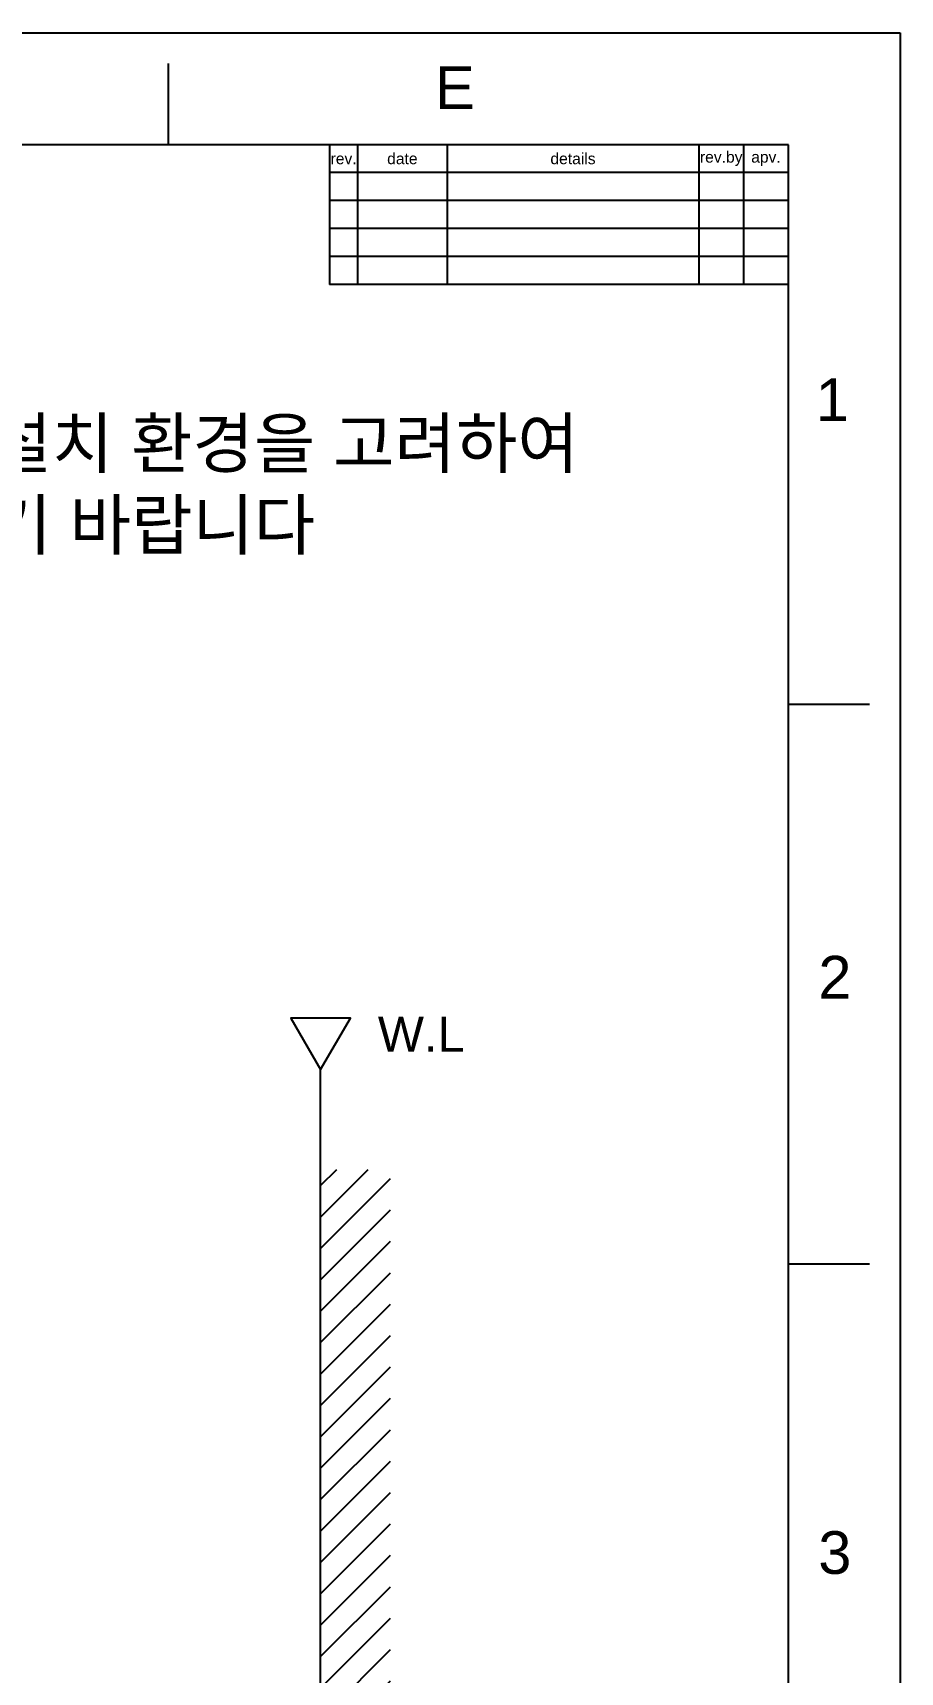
# Model space of a CAD drawing. Header units: millimetres. Extents: x 19741 to 22117, y -10160 to -6800.
# Drawn here: x 21496 to 22117, y -7972 to -6800 of the extents above; entities that cross this region are included whole.
import ezdxf

# ---------------------------------------------------------------- set-up
doc = ezdxf.new("R2010")
doc.units = ezdxf.units.MM
for name, color, linetype in [('FORM', 7, 'Continuous'), ('hatch', 2, 'Continuous'), ('TEXT', 2, 'Continuous')]:
    doc.layers.add(name, color=color, linetype=linetype)
doc.styles.get("Standard").update_dxf_attribs({"font": 'arial.ttf'})

msp = doc.modelspace()

# ---------------------------------------------------------------- hatches: boundary and pattern name
at = {"layer": 'hatch'}
h = msp.add_hatch(dxfattribs=at)
h.set_pattern_fill('ANSI31', color=256, scale=5)
h.set_pattern_definition([(45, (6565.495, -4149.247), (-11.22532, 11.22532), [])])
h.paths.add_polyline_path([(21702.25, -9683.13), (21752.25, -9683.13), (21752.25, -7612.56), (21702.25, -7612.56)])

# ---------------------------------------------------------------- linework, layer by layer
msp.add_line((21702.25, -9683.13), (21702.25, -7541.15))
msp.add_lwpolyline([(21702.25, -7541.15), (21723.51, -7504.33), (21681, -7504.33)], close=True)
at = {"layer": 'FORM', "color": 7, "linetype": 'Continuous'}
for p, q in [((19740.7, -6799.88), (22116.7, -6799.88)), ((22116.7, -6799.88), (22116.7, -10159.88)), ((21593.5, -6879.88), (21593.5, -6821.74)), ((22036.7, -6879.88), (19820.7, -6879.88)), ((22036.7, -10079.88), (22036.7, -6879.88)), ((22036.7, -7279.88), (22094.84, -7279.88)), ((22036.7, -7679.88), (22094.84, -7679.88))]:
    msp.add_line(p, q, dxfattribs=at)
at = {"layer": 'FORM'}
for p, q in [((21708.7, -6879.88), (21708.7, -6979.88)), ((21728.7, -6879.88), (21728.7, -6979.88)), ((21792.7, -6879.88), (21792.7, -6979.88)), ((21972.7, -6879.88), (21972.7, -6979.88)), ((22004.7, -6879.88), (22004.7, -6979.88)), ((22036.7, -6899.88), (21708.7, -6899.88)), ((22036.7, -6919.88), (21708.7, -6919.88)), ((22036.7, -6939.88), (21708.7, -6939.88)), ((22036.7, -6959.88), (21708.7, -6959.88)), ((22036.7, -6979.88), (21708.7, -6979.88))]:
    msp.add_line(p, q, dxfattribs=at)

# ---------------------------------------------------------------- texts
at = {"color": 2, "attachment_point": 1}
for s, width, insert, char_height in [('{\\fGulim|b0|i0|c129|p50;제품 설치 높이는 설치 환경을 고려하여\\P조정 및 설치 하시기 바랍니다}', 2138.2876, (21120.52, -7075.8), 35), ('W.L', 106.6179, (21743.18, -7503.34), 25)]:
    msp.add_mtext_dynamic_manual_height_columns(s, width=width, gutter_width=1, heights=[0], dxfattribs=dict(at, insert=insert, char_height=char_height))
at = {"layer": 'FORM', "char_height": 30.5, "attachment_point": 5}
for s, width, insert in [('E', 40, (21798.28, -6839.16)), ('1', 200, (22068.1, -7062.26)), ('2', 200, (22070.01, -7475.06)), ('3', 200, (22069.94, -7886.61))]:
    msp.add_mtext_dynamic_manual_height_columns(s, width=width, gutter_width=50, heights=[0], dxfattribs=dict(at, insert=insert))
at = {"layer": 'TEXT', "char_height": 8, "attachment_point": 5}
for s, width, insert in [('rev.', 20, (21718.7, -6889.88)), ('date', 64, (21760.7, -6889.88)), ('details', 180, (21882.7, -6889.88)), ('rev.by', 32, (21988.7, -6889.88)), ('apv.', 32, (22020.7, -6889.88))]:
    msp.add_mtext_dynamic_manual_height_columns(s, width=width, gutter_width=50, heights=[0], dxfattribs=dict(at, insert=insert))

doc.saveas('drawing.dxf')
